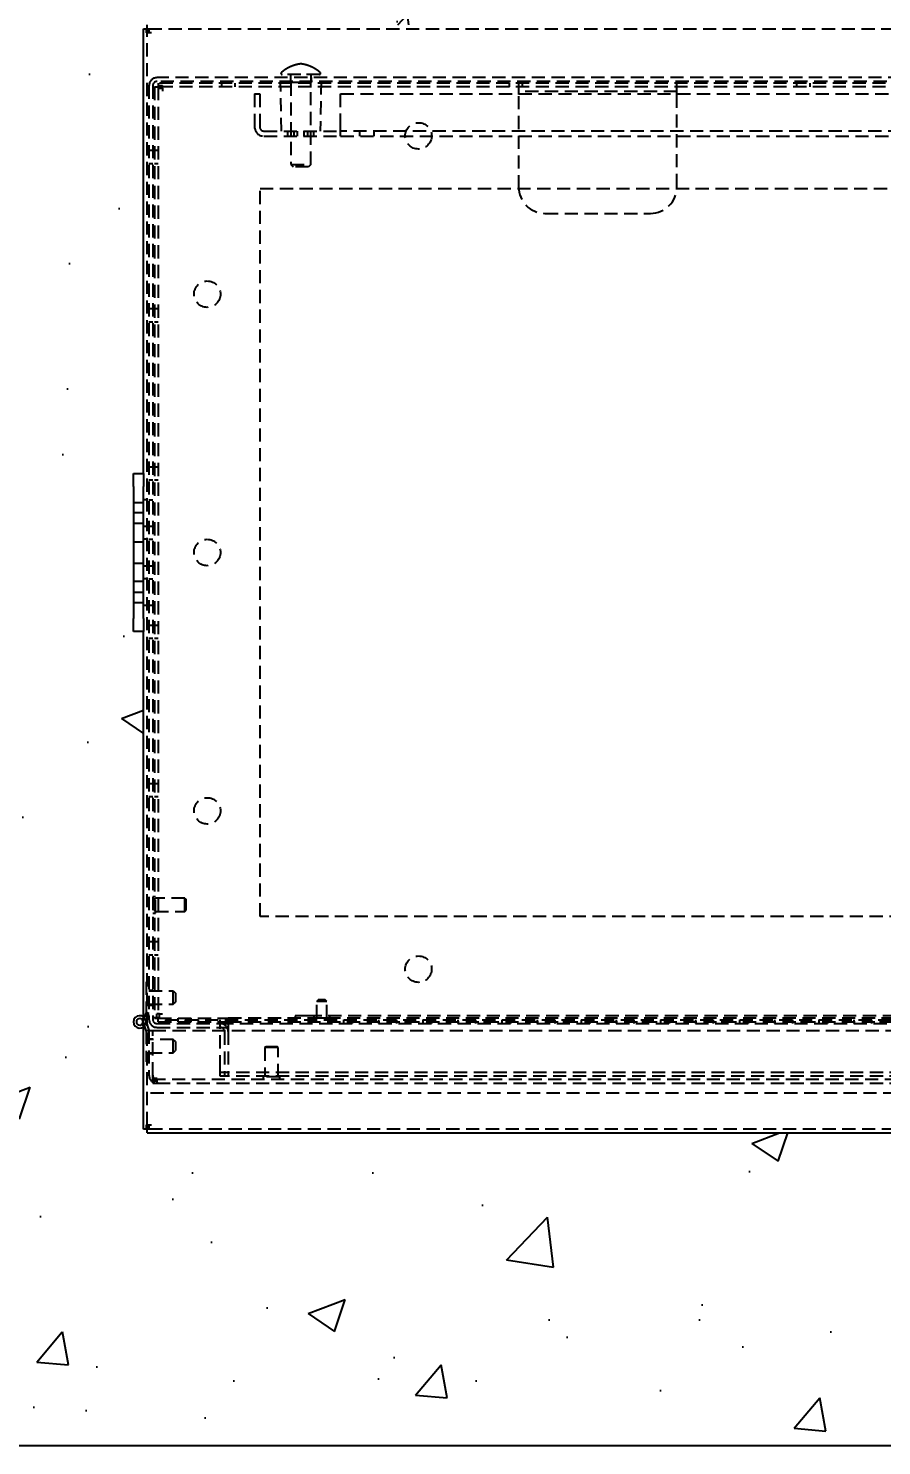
# Model space of a CAD drawing. Header units: feet. Extents: x -208 to 2089, y -974 to 342.
# Drawn here: x 1050.02 to 1066.18, y 208.56 to 235.42 of the extents above; entities that cross this region are included whole.
import ezdxf
from ezdxf import colors
from ezdxf.entities.mleader import LeaderData, LeaderLine
from ezdxf.math import Vec2, Vec3

# ---------------------------------------------------------------- set-up
doc = ezdxf.new("R2010")
doc.units = ezdxf.units.FT
doc.header["$MEASUREMENT"] = 0
doc.linetypes.add('HIDDEN', pattern=[0.375, 0.25, -0.125])
for name, color, linetype in [('CONC-HATCH', 253, 'Continuous'), ('E-DETL', 7, 'Continuous'), ('E-EQPM-ENCL', 8, 'Continuous'), ('G-ANNO-TEXT', 1, 'Continuous')]:
    doc.layers.add(name, color=color, linetype=linetype)
doc.styles.add('NEI-A', font='arial.ttf', dxfattribs={"height": 0.1})

msp = doc.modelspace()

# ---------------------------------------------------------------- linework, layer by layer
at = {"layer": 'E-EQPM-ENCL', "linetype": 'Continuous'}
for p, q in [((1052.19786, 226.98793), (1052.19786, 235.41593)), ((1052.19786, 235.41593), (1052.24615, 235.41593)), ((1052.24614, 235.41593), (1052.24614, 235.33593)), ((1052.24615, 235.41593), (1052.26986, 235.41593)), ((1052.24615, 235.33593), (1052.26986, 235.33593)), ((1052.26986, 235.33593), (1052.26986, 235.48793)), ((1052.34986, 235.33593), (1052.26986, 235.33593)), ((1052.01036, 226.98793), (1052.19786, 226.98793)), ((1052.16629, 216.64042), (1052.19786, 216.67648)), ((1052.19215, 216.5923), (1052.18581, 216.61172)), ((1052.18581, 216.57289), (1052.19786, 216.60977)), ((1052.24614, 214.63993), (1052.24614, 214.55993)), ((1052.26986, 214.63993), (1052.24615, 214.63993)), ((1052.26986, 214.48793), (1052.26986, 214.63993)), ((1052.26986, 214.63993), (1052.34986, 214.63993)), ((1052.24615, 214.55993), (1052.19786, 214.55993)), ((1052.26986, 214.55993), (1052.24615, 214.55993)), ((1052.26986, 214.48793), (1104.33236, 214.48793))]:
    msp.add_line(p, q, dxfattribs=at)
at = {"layer": 'E-EQPM-ENCL', "linetype": 'HIDDEN'}
for p, q in [((1052.26986, 235.41593), (1052.29527, 235.41593)), ((1052.29527, 235.41593), (1104.30695, 235.41593)), ((1052.29527, 235.41593), (1052.29527, 235.33593)), ((1055.17641, 234.54993), (1054.8208, 234.54993)), ((1054.98891, 234.39393), (1054.98891, 234.54993)), ((1055.53201, 234.54993), (1055.17641, 234.54993)), ((1055.36391, 234.54993), (1055.36391, 234.39393)), ((1052.40466, 234.31268), (1052.47666, 234.31268)), ((1077.80141, 234.48793), (1052.45341, 234.48793)), ((1078.64941, 234.41593), (1052.45341, 234.41593)), ((1052.47666, 234.38468), (1052.47666, 234.31268)), ((1104.12616, 234.38468), (1052.47666, 234.38468)), ((1052.47666, 234.3364), (1052.55666, 234.3364)), ((1104.12616, 234.31268), (1052.47666, 234.31268)), ((1052.47666, 234.28727), (1052.55666, 234.28727)), ((1052.55666, 234.31268), (1052.55666, 234.3364)), ((1052.55666, 234.30735), (1052.55666, 234.31268)), ((1052.55666, 234.28727), (1052.55666, 234.30735)), ((1052.55666, 234.28727), (1052.55666, 234.23268)), ((1053.67641, 234.38468), (1053.67641, 234.31268)), ((1053.9264, 234.38468), (1053.9264, 234.31268)), ((1054.80891, 233.47593), (1054.7925, 234.41593)), ((1054.98091, 234.48793), (1054.98091, 234.41593)), ((1055.02891, 234.39393), (1054.98891, 234.39393)), ((1054.98891, 234.39393), (1054.98891, 232.83993)), ((1055.17641, 234.39393), (1055.02891, 234.39393)), ((1055.32391, 234.39393), (1055.17641, 234.39393)), ((1055.36391, 234.39393), (1055.32391, 234.39393)), ((1055.36391, 232.83993), (1055.36391, 234.39393)), ((1055.37191, 234.48793), (1055.37191, 234.41593)), ((1055.56031, 234.41593), (1055.54391, 233.47593)), ((1059.12084, 234.38468), (1059.12084, 234.31268)), ((1059.30141, 234.41593), (1059.30141, 234.13843)), ((1059.37085, 234.38468), (1059.37085, 234.31268)), ((1062.30141, 234.13843), (1062.30141, 234.41593)), ((1064.56529, 234.38468), (1064.56529, 234.31268)), ((1064.81529, 234.38468), (1064.81529, 234.31268)), ((1054.30141, 234.17893), (1054.30141, 233.55593)), ((1054.30141, 234.17893), (1054.39841, 234.17893)), ((1054.39841, 234.17893), (1054.39841, 233.55593)), ((1055.92941, 233.55593), (1055.92941, 234.17893)), ((1055.92941, 234.17893), (1100.67341, 234.17893)), ((1062.30141, 234.22843), (1059.30141, 234.22843)), ((1059.30141, 234.13843), (1059.30141, 232.41593)), ((1062.30141, 232.41593), (1062.30141, 234.13843)), ((1054.47841, 233.47593), (1055.92941, 233.47593)), ((1054.92641, 233.47593), (1054.92641, 233.37893)), ((1055.05141, 233.37893), (1055.05141, 233.47593)), ((1055.11141, 233.37893), (1055.11141, 233.47593)), ((1055.24141, 233.37893), (1055.24141, 233.47593)), ((1055.30141, 233.47593), (1055.30141, 233.37893)), ((1055.42641, 233.37893), (1055.42641, 233.47593)), ((1055.92941, 233.37893), (1055.92941, 233.55593)), ((1100.67341, 233.47593), (1055.92941, 233.47593)), ((1056.28591, 233.47593), (1056.28591, 233.37893)), ((1056.56691, 233.37893), (1056.56691, 233.47593)), ((1054.47841, 233.37893), (1055.92941, 233.37893)), ((1055.92941, 233.37893), (1100.67341, 233.37893)), ((1052.3014, 233.11293), (1052.37341, 233.11293)), ((1052.40466, 233.11293), (1052.47666, 233.11293)), ((1052.3014, 232.86293), (1052.37341, 232.86293)), ((1052.40466, 232.86293), (1052.47666, 232.86293)), ((1054.98891, 232.83993), (1055.36391, 232.83993)), ((1054.98891, 232.83993), (1055.02891, 232.79994)), ((1055.32391, 232.79993), (1055.02891, 232.79993)), ((1055.36391, 232.83993), (1055.32391, 232.79994)), ((1054.40466, 232.38468), (1102.19816, 232.38468)), ((1059.80141, 231.91593), (1061.80141, 231.91593)), ((1052.3014, 230.11293), (1052.37341, 230.11293)), ((1052.40466, 230.11293), (1052.47666, 230.11293)), ((1052.3014, 229.86294), (1052.37341, 229.86294)), ((1052.40466, 229.86294), (1052.47666, 229.86294)), ((1052.3014, 227.11293), (1052.37341, 227.11293)), ((1052.40466, 227.11293), (1052.47666, 227.11293)), ((1052.3014, 226.86294), (1052.37341, 226.86294)), ((1052.40466, 226.86294), (1052.47666, 226.86294)), ((1052.37341, 218.96619), (1052.42341, 218.96619)), ((1052.42341, 218.65368), (1052.42341, 218.96618)), ((1052.97841, 218.93494), (1052.42341, 218.93494)), ((1052.97841, 218.68493), (1052.97841, 218.93494)), ((1052.97841, 218.93494), (1052.9984, 218.91493)), ((1052.42341, 218.68493), (1052.97841, 218.68493)), ((1052.97841, 218.68493), (1052.9984, 218.70494)), ((1052.99841, 218.91493), (1052.99841, 218.70493)), ((1052.37341, 218.65368), (1052.42341, 218.65368)), ((1102.19816, 218.59118), (1054.40466, 218.59118)), ((1052.3014, 218.11294), (1052.37341, 218.11294)), ((1052.3014, 217.86293), (1052.37341, 217.86293)), ((1052.40466, 218.11294), (1052.47666, 218.11294)), ((1052.40466, 217.86293), (1052.47666, 217.86293)), ((1052.24641, 217.3523), (1052.24641, 217.3523)), ((1052.24641, 217.3523), (1052.24641, 216.7583)), ((1052.30141, 217.3523), (1052.24641, 217.3523)), ((1052.3014, 217.1928), (1052.37341, 217.1928)), ((1052.3014, 217.1773), (1052.76141, 217.1773)), ((1052.76141, 216.9273), (1052.76141, 217.1773)), ((1052.76141, 217.1773), (1052.80141, 217.1373)), ((1052.80141, 217.1373), (1052.80141, 217.1373)), ((1052.80141, 217.1373), (1052.80141, 216.9673)), ((1052.3014, 216.9273), (1052.76141, 216.9273)), ((1052.3014, 216.9118), (1052.37341, 216.9118)), ((1052.76141, 216.9273), (1052.80141, 216.9673)), ((1055.47724, 216.97694), (1055.50724, 217.00693)), ((1055.47724, 216.66193), (1055.47724, 216.97694)), ((1055.66723, 216.97694), (1055.47724, 216.97694)), ((1055.63724, 217.00693), (1055.50724, 217.00693)), ((1055.66723, 216.97694), (1055.63724, 217.00693)), ((1055.66723, 216.66193), (1055.66723, 216.97694)), ((1052.16629, 216.64042), (1052.16629, 216.64042)), ((1052.1663, 216.54419), (1052.20253, 216.50279)), ((1052.18581, 216.61172), (1052.18581, 216.61172)), ((1052.24641, 216.4263), (1052.19215, 216.5923)), ((1052.19786, 216.60977), (1052.24641, 216.7583)), ((1052.19786, 216.67648), (1052.20253, 216.68181)), ((1052.23809, 216.5558), (1052.30141, 216.74954)), ((1052.23809, 216.6288), (1052.30141, 216.43506)), ((1052.24641, 216.76752), (1052.24641, 216.76752)), ((1052.30141, 216.74954), (1052.24641, 216.76752)), ((1052.24641, 216.7583), (1052.24641, 216.7583)), ((1052.30141, 216.74954), (1052.30141, 216.74954)), ((1052.40466, 216.66318), (1052.47666, 216.66318)), ((1052.47666, 216.74318), (1052.45294, 216.74318)), ((1052.45294, 216.66318), (1052.45294, 216.74318)), ((1052.45341, 216.55993), (1053.64941, 216.55993)), ((1052.48199, 216.74318), (1052.47666, 216.74318)), ((1052.47666, 216.59118), (1052.47666, 216.66318)), ((1052.47666, 216.66318), (1053.80141, 216.66318)), ((1052.47666, 216.59118), (1053.80141, 216.59118)), ((1052.50207, 216.74318), (1052.48199, 216.74318)), ((1052.50207, 216.74318), (1052.55666, 216.74318)), ((1052.50207, 216.66318), (1052.50207, 216.74318)), ((1052.61391, 216.63193), (1103.98891, 216.63193)), ((1052.61391, 216.63193), (1052.61391, 216.55993)), ((1052.85166, 216.59118), (1052.85166, 216.66318)), ((1052.98891, 216.63193), (1052.98891, 216.55993)), ((1053.10165, 216.59118), (1053.10165, 216.66318)), ((1053.23891, 216.55993), (1053.23891, 216.63193)), ((1053.64941, 216.55993), (1053.64941, 216.63193)), ((1053.64941, 216.55993), (1102.95341, 216.55993)), ((1053.64941, 216.48793), (1053.64941, 216.55993)), ((1053.80141, 216.66318), (1053.80141, 216.59118)), ((1102.80173, 216.66318), (1053.80141, 216.66318)), ((1053.80142, 216.59118), (1053.80141, 216.59118)), ((1053.80142, 216.59118), (1053.80141, 216.51118)), ((1053.80142, 216.59118), (1102.80172, 216.59118)), ((1055.32224, 216.70393), (1055.07224, 216.70393)), ((1055.07224, 216.70393), (1055.07224, 216.63193)), ((1077.32224, 216.70393), (1055.32224, 216.70393)), ((1055.42223, 216.70394), (1055.42223, 216.63193)), ((1055.69724, 216.66193), (1055.44724, 216.66193)), ((1055.44724, 216.63193), (1055.44724, 216.66193)), ((1055.69724, 216.63193), (1055.69724, 216.66193)), ((1055.72224, 216.70394), (1055.72224, 216.63193)), ((1055.99324, 216.55993), (1055.99324, 216.63193)), ((1056.15124, 216.63193), (1056.15124, 216.55993)), ((1056.49324, 216.55993), (1056.49324, 216.63193)), ((1056.65124, 216.63193), (1056.65124, 216.55993)), ((1056.99324, 216.55993), (1056.99324, 216.63193)), ((1057.15124, 216.63193), (1057.15124, 216.55993)), ((1057.49324, 216.55993), (1057.49324, 216.63193)), ((1057.65124, 216.63193), (1057.65124, 216.55993)), ((1057.99324, 216.55993), (1057.99324, 216.63193)), ((1058.15124, 216.63193), (1058.15124, 216.55993)), ((1058.49324, 216.55993), (1058.49324, 216.63193)), ((1058.65124, 216.63193), (1058.65124, 216.55993)), ((1058.99324, 216.55993), (1058.99324, 216.63193)), ((1059.15124, 216.63193), (1059.15124, 216.55993)), ((1059.49324, 216.55993), (1059.49324, 216.63193)), ((1059.65124, 216.63193), (1059.65124, 216.55993)), ((1059.99324, 216.55993), (1059.99324, 216.63193)), ((1060.15124, 216.63193), (1060.15124, 216.55993)), ((1060.49324, 216.55993), (1060.49324, 216.63193)), ((1060.65124, 216.63193), (1060.65124, 216.55993)), ((1060.99324, 216.55993), (1060.99324, 216.63193)), ((1061.15124, 216.63193), (1061.15124, 216.55993)), ((1061.49324, 216.55993), (1061.49324, 216.63193)), ((1061.65124, 216.63193), (1061.65124, 216.55993)), ((1061.99324, 216.55993), (1061.99324, 216.63193)), ((1062.15124, 216.63193), (1062.15124, 216.55993)), ((1062.49324, 216.55993), (1062.49324, 216.63193)), ((1062.65124, 216.63193), (1062.65124, 216.55993)), ((1062.99324, 216.55993), (1062.99324, 216.63193)), ((1063.15124, 216.63193), (1063.15124, 216.55993)), ((1063.49324, 216.55993), (1063.49324, 216.63193)), ((1063.65124, 216.63193), (1063.65124, 216.55993)), ((1063.99324, 216.55993), (1063.99324, 216.63193)), ((1064.15124, 216.63193), (1064.15124, 216.55993)), ((1064.49324, 216.55993), (1064.49324, 216.63193)), ((1064.65124, 216.63193), (1064.65124, 216.55993)), ((1064.99324, 216.55993), (1064.99324, 216.63193)), ((1065.15124, 216.63193), (1065.15124, 216.55993)), ((1065.49324, 216.55993), (1065.49324, 216.63193)), ((1065.65124, 216.63193), (1065.65124, 216.55993)), ((1065.99324, 216.55993), (1065.99324, 216.63193)), ((1066.15124, 216.63193), (1066.15124, 216.55993)), ((1052.30141, 216.43506), (1052.24641, 216.41709)), ((1052.24641, 216.41709), (1052.24641, 216.4263)), ((1052.24641, 216.4263), (1052.24641, 216.4263)), ((1052.24641, 216.41709), (1052.24642, 215.8323)), ((1052.30141, 216.42731), (1052.30141, 216.43506)), ((1052.30141, 216.43506), (1052.30141, 216.43506)), ((1052.30141, 216.43506), (1052.30141, 216.43506)), ((1052.30141, 216.42731), (1052.30142, 215.57931)), ((1052.30141, 216.42731), (1052.37341, 216.42731)), ((1052.30142, 216.2728), (1052.37341, 216.2728)), ((1052.76141, 216.25732), (1052.30142, 216.2573)), ((1052.37341, 216.42731), (1078.48891, 216.42776)), ((1052.37342, 215.57931), (1052.37341, 216.42731)), ((1052.45341, 216.48793), (1053.64941, 216.48793)), ((1052.76142, 216.00731), (1052.76141, 216.25732)), ((1052.80141, 216.21732), (1052.76141, 216.25732)), ((1053.64941, 216.47993), (1053.64941, 216.48793)), ((1053.64941, 216.48793), (1053.77865, 216.48793)), ((1053.64941, 215.71193), (1053.64941, 216.47993)), ((1053.72941, 216.40793), (1053.72941, 215.55993)), ((1053.77865, 216.48793), (1053.80141, 216.48793)), ((1053.80142, 216.51118), (1053.80141, 216.40793)), ((1053.80141, 216.51118), (1053.80141, 216.51118)), ((1053.80141, 216.40793), (1053.80141, 215.55993)), ((1052.30142, 216.00731), (1052.76142, 216.00731)), ((1052.30142, 215.99181), (1052.37342, 215.99181)), ((1052.76142, 216.00731), (1052.80142, 216.04731)), ((1052.80141, 216.21731), (1052.80141, 216.04731)), ((1052.80141, 216.21731), (1052.80141, 216.21731)), ((1054.49842, 216.10434), (1054.51841, 216.12435)), ((1054.74842, 216.10435), (1054.49842, 216.10434)), ((1054.49842, 216.10434), (1054.49842, 215.54934)), ((1054.51841, 216.12434), (1054.72841, 216.12435)), ((1054.74842, 216.10435), (1054.72841, 216.12435)), ((1054.74843, 215.54935), (1054.74842, 216.10435)), ((1052.24642, 215.8323), (1052.30142, 215.83231)), ((1052.30142, 215.83231), (1052.30142, 215.83231)), ((1053.64941, 215.63193), (1053.64941, 215.71193)), ((1052.34971, 215.46819), (1052.37342, 215.4936)), ((1052.37343, 215.46819), (1052.37342, 215.57931)), ((1052.45343, 215.52082), (1052.37342, 215.52082)), ((1052.37342, 215.4936), (1052.37876, 215.49931)), ((1052.37342, 215.49931), (1052.37876, 215.49931)), ((1052.45343, 215.46819), (1052.37342, 215.46819)), ((1052.37343, 215.46819), (1052.37343, 215.45006)), ((1052.37343, 215.45006), (1052.37343, 215.42731)), ((1052.37876, 215.49931), (1052.39884, 215.52082)), ((1052.37876, 215.49931), (1052.45343, 215.49931)), ((1052.45342, 215.49931), (1052.45342, 215.52082)), ((1078.48892, 215.49976), (1052.45342, 215.49931)), ((1052.45342, 215.49931), (1052.45342, 215.4936)), ((1052.45343, 215.46819), (1052.45342, 215.4936)), ((1052.45343, 215.45006), (1052.45343, 215.46819)), ((1052.45343, 215.45006), (1052.45343, 215.42731)), ((1102.95341, 215.63193), (1053.64941, 215.63193)), ((1053.64941, 215.55993), (1053.64941, 215.63193)), ((1102.95341, 215.55993), (1053.64941, 215.55993)), ((1053.80141, 215.55993), (1053.80141, 215.55993)), ((1054.77967, 215.54935), (1054.46717, 215.54934)), ((1054.46717, 215.49934), (1054.46717, 215.54934)), ((1054.77968, 215.49935), (1054.77968, 215.54935)), ((1104.33236, 215.23793), (1052.26986, 215.23793)), ((1052.37342, 215.42731), (1052.45343, 215.42731)), ((1052.45343, 215.42731), (1078.48893, 215.42776)), ((1052.29527, 214.63993), (1052.29527, 214.55993)), ((1052.29527, 214.55993), (1052.26986, 214.55993)), ((1104.30695, 214.55993), (1052.29527, 214.55993))]:
    msp.add_line(p, q, dxfattribs=at)
for points in [[(1054.80773, 234.58507), (1054.80726, 234.58465, 0.00866486), (1054.80679, 234.58421, 0.00809146), (1054.80633, 234.58374, 0.00797082), (1054.80587, 234.58325, 0.00837804), (1054.80543, 234.58272, 0.00857494), (1054.80499, 234.58218, 0.00873906), (1054.80456, 234.58161, 0.00885711), (1054.80414, 234.58101, 0.00908127), (1054.80374, 234.58038, 0.00921727), (1054.80336, 234.57973, 0.00942314), (1054.803, 234.57905, 0.00955117), (1054.80265, 234.57835, 0.00975493), (1054.80233, 234.57762, 0.00987924), (1054.80204, 234.57687, 0.01007325), (1054.80177, 234.57609, 0.01019047), (1054.80153, 234.57529, 0.0103727), (1054.80132, 234.57447, 0.01048121), (1054.80114, 234.57364, 0.01064806), (1054.801, 234.57278, 0.01074577), (1054.8009, 234.57192, 0.01089401), (1054.80083, 234.57103, 0.01097899), (1054.8008, 234.57014, 0.01110541), (1054.80081, 234.56924, 0.01117586), (1054.80086, 234.56834, 0.01127754), (1054.80095, 234.56743, 0.0113319), (1054.80109, 234.56653, 0.01140649), (1054.80127, 234.56562, 0.01144338), (1054.80149, 234.56473, 0.0114886), (1054.80175, 234.56384, 0.01150761), (1054.80205, 234.56296, 0.01152401), (1054.80239, 234.5621, 0.01152554), (1054.80278, 234.56126, 0.01151257), (1054.8032, 234.56044, 0.01149489), (1054.80365, 234.55964, 0.01144904), (1054.80414, 234.55886, 0.01141206), (1054.80466, 234.55811, 0.01133782), (1054.80522, 234.55739, 0.01128348), (1054.80579, 234.55671, 0.01118146), (1054.8064, 234.55605, 0.01111126), (1054.80703, 234.55543, 0.01098564), (1054.80767, 234.55484, 0.01089925), (1054.80834, 234.55429, 0.01074746), (1054.80902, 234.55377, 0.01065406), (1054.80971, 234.55329, 0.01049876), (1054.81042, 234.55284, 0.01037358), (1054.81113, 234.55243, 0.01014951), (1054.81184, 234.55205, 0.01008986), (1054.81256, 234.55171, 0.01003699), (1054.81328, 234.5514, 0.00971209), (1054.814, 234.55113, 0.00903951), (1054.81471, 234.55088, 0.00958837), (1054.81543, 234.55067, 0.01081701), (1054.81615, 234.55049, 0.00855243), (1054.81683, 234.55033, 0.00386515), (1054.81744, 234.55021, 0.01091831), (1054.8182, 234.55011, 0.01803014), (1054.81933, 234.55002, 0.00932552), (1054.8208, 234.54994, 0.00522197)], [(1055.1764, 234.74993), (1055.16311, 234.74807, 0.00479568), (1055.14982, 234.74595, 0.00475702), (1055.13654, 234.74357, 0.00474537), (1055.12327, 234.74093, 0.00477712), (1055.11002, 234.73803, 0.00479283), (1055.0968, 234.73487, 0.00480191), (1055.08362, 234.73144, 0.00480821), (1055.07048, 234.72776, 0.00482077), (1055.0574, 234.72381, 0.00482828), (1055.04437, 234.7196, 0.00483792), (1055.03142, 234.71513, 0.00484224), (1055.01854, 234.71042, 0.00484704), (1055.00574, 234.70544, 0.00485439), (1054.99303, 234.70021, 0.00486764), (1054.98042, 234.69473, 0.00485846), (1054.96792, 234.689, 0.00483228), (1054.95553, 234.68303, 0.00487401), (1054.94326, 234.67682, 0.00497046), (1054.93109, 234.67035, 0.00483278), (1054.9191, 234.66369, 0.00451858), (1054.90732, 234.65685, 0.00497257), (1054.89551, 234.64964, 0.0059036), (1054.88361, 234.64201, 0.00450277), (1054.87253, 234.63472, 0.0016006), (1054.86258, 234.62801, 0.00629449), (1054.85021, 234.61895, 0.01080213), (1054.83168, 234.60443, 0.0053123), (1054.80773, 234.58507, 0.00282632)], [(1055.54508, 234.58507), (1055.53474, 234.59382, 0.00484197), (1055.52422, 234.60239, 0.00481342), (1055.5135, 234.61076, 0.00480314), (1055.5026, 234.61895, 0.00482654), (1055.49153, 234.62693, 0.00483775), (1055.48028, 234.63472, 0.00484282), (1055.46887, 234.64228, 0.00484593), (1055.4573, 234.64964, 0.00485326), (1055.44558, 234.65678, 0.00485715), (1055.43371, 234.66369, 0.00486173), (1055.4217, 234.67037, 0.00486247), (1055.40956, 234.67682, 0.00486212), (1055.39728, 234.68303, 0.00486576), (1055.38489, 234.689, 0.00487367), (1055.37239, 234.69473, 0.00486099), (1055.35978, 234.70021, 0.00483001), (1055.34708, 234.70544, 0.00486746), (1055.33427, 234.71042, 0.0049573), (1055.32137, 234.71514, 0.00481798), (1055.30844, 234.7196, 0.00450306), (1055.29552, 234.72379, 0.00494688), (1055.28233, 234.72776, 0.00585986), (1055.26877, 234.7315, 0.00447496), (1055.25601, 234.73487, 0.00160824), (1055.24444, 234.73778, 0.00623219), (1055.22954, 234.74093, 0.01067683), (1055.20654, 234.74503, 0.00525906), (1055.1764, 234.74993, 0.00280317)], [(1055.53202, 234.54994), (1055.53265, 234.54995, 0.0086678), (1055.53329, 234.54998, 0.00809438), (1055.53395, 234.55003, 0.00797386), (1055.53462, 234.55011, 0.00838139), (1055.5353, 234.55021, 0.00857852), (1055.53599, 234.55033, 0.00874285), (1055.53668, 234.55049, 0.00886108), (1055.53739, 234.55067, 0.00908544), (1055.5381, 234.55088, 0.0092216), (1055.53882, 234.55113, 0.00942764), (1055.53953, 234.5514, 0.00955578), (1055.54025, 234.55171, 0.00975965), (1055.54097, 234.55205, 0.00988402), (1055.54169, 234.55243, 0.01007808), (1055.5424, 234.55284, 0.01019528), (1055.5431, 234.55329, 0.01037749), (1055.54379, 234.55377, 0.0104859), (1055.54447, 234.55429, 0.01065265), (1055.54514, 234.55484, 0.01075017), (1055.54579, 234.55543, 0.01089821), (1055.54641, 234.55605, 0.01098292), (1055.54702, 234.55671, 0.01110904), (1055.5476, 234.55739, 0.01117915), (1055.54815, 234.55811, 0.01128051), (1055.54867, 234.55886, 0.01133439), (1055.54916, 234.55964, 0.01140838), (1055.54962, 234.56044, 0.01144499), (1055.55004, 234.56126, 0.01149037), (1055.55042, 234.5621, 0.01150802), (1055.55076, 234.56296, 0.01152152), (1055.55106, 234.56384, 0.01151985), (1055.55132, 234.56473, 0.0115026), (1055.55154, 234.56562, 0.01148325), (1055.55172, 234.56653, 0.01143817), (1055.55186, 234.56743, 0.01140139), (1055.55195, 234.56834, 0.0113269), (1055.552, 234.56924, 0.01127255), (1055.55201, 234.57014, 0.0111708), (1055.55198, 234.57103, 0.01110089), (1055.55192, 234.57192, 0.01097563), (1055.55181, 234.57278, 0.01088966), (1055.55167, 234.57364, 0.01073841), (1055.55149, 234.57447, 0.01064556), (1055.55128, 234.57529, 0.01049089), (1055.55104, 234.57609, 0.01036637), (1055.55078, 234.57687, 0.01014302), (1055.55048, 234.57762, 0.01008403), (1055.55016, 234.57835, 0.01003182), (1055.54982, 234.57905, 0.00970775), (1055.54945, 234.57973, 0.00903606), (1055.54907, 234.58038, 0.00958535), (1055.54867, 234.58101, 0.01081441), (1055.54824, 234.58162, 0.00855105), (1055.54783, 234.58218, 0.00386471), (1055.54745, 234.58267, 0.01091753), (1055.54694, 234.58325, 0.01803103), (1055.54614, 234.58406, 0.009327), (1055.54508, 234.58507, 0.00522307)]]:
    msp.add_lwpolyline(points, format="xyb", dxfattribs=at)
for centre in [(1057.40466, 233.38468), (1053.40466, 230.38468), (1057.40466, 217.59118)]:
    msp.add_circle(centre, 0.25, dxfattribs=at)
for centre, radius, start, end in [((1052.45341, 234.33593), 0.152, 90, 180), ((1052.45341, 234.33593), 0.08, 90, 180), ((1054.47841, 233.55593), 0.177, 180, 270), ((1054.47841, 233.55593), 0.08, 180, 270), ((1059.80141, 232.41593), 0.5, 180, 270), ((1061.80141, 232.41593), 0.5, 270, 0), ((1052.12641, 216.5923), 0.1175, 49.621379, 52.111415), ((1052.12641, 216.5923), 0.1175, 308.002, 341.90303), ((1052.12641, 216.5923), 0.1175, 18.09792, 49.621378), ((1052.45341, 216.63993), 0.152, 180, 270), ((1052.45341, 216.63993), 0.08, 180, 270), ((1053.64941, 216.40793), 0.152, 0, 90), ((1053.64941, 216.40793), 0.08, 0, 90), ((1052.45342, 215.57931), 0.152, 180.001, 270.001), ((1052.45342, 215.57931), 0.08, 180.001, 270.001)]:
    msp.add_arc(centre, radius, start, end, dxfattribs=at)
at = {"layer": 'E-EQPM-ENCL', "linetype": 'Continuous'}
for radius, start, end in [(0.1175, 52.111415, 308.002), (0.0625, 50.340144, 341.90303), (0.0625, 18.09792, 50.340143)]:
    msp.add_arc((1052.12641, 216.5923), radius, start, end, dxfattribs=at)

# ---------------------------------------------------------------- leaders
at = {"layer": 'G-ANNO-TEXT'}
ml = msp.add_multileader_mtext('Standard', dxfattribs=at)
ml.set_content('FIBER OPTIC CABLES', color=256, style='NEI-A')
ml.set_leader_properties()
ml.build(insert=Vec2(0, 0))
ml.multileader.update_dxf_attribs({"dogleg_length": 0.0625, "arrow_head_size": 1.25, "scale": 10})
ctx = ml.context
ctx.base_point, ctx.scale, ctx.char_height, ctx.arrow_head_size, ctx.landing_gap_size, ctx.plane_origin = Vec3(1070.43425, 221.64823), 10, 1, 1.25, 0.625, Vec3(1055.46494, 206.20723)
ctx.text_align_type = 1
notes = []
notes.append((ctx, [(1, (1, 1, 0), (1069.80925, 221.64823), (1, 0), 0.625, [(3, [(1087.71804, 226.64255), (1088.57507, 225.27674)], 0, []), (1, [(1068.43689, 226.40519), (1067.39602, 225.13423)], 0, [])])]))
ctx.mtext.insert, ctx.mtext.width, ctx.mtext.alignment, ctx.mtext.flow_direction = Vec3(1078.30141, 222.15676), 23.89675, 2, 5
ctx.mtext.has_bg_fill, ctx.mtext.bg_color, ctx.mtext.bg_scale_factor, ctx.mtext.bg_transparency, ctx.mtext.use_window_bg_color = 1, -1073741824, 1.5, 0, 1
for ctx, leaders in notes:
    for number, flags, end, landing, length, lines in leaders:
        leader = LeaderData()
        leader.index, (leader.has_last_leader_line, leader.has_dogleg_vector, leader.attachment_direction) = number, flags
        leader.last_leader_point, leader.dogleg_vector, leader.dogleg_length = Vec3(end), Vec3(landing), length
        for number, points, colour, breaks in lines:
            line = LeaderLine()
            line.index, line.vertices, line.color, line.breaks = number, Vec3.list(points), colors.encode_raw_color(colour), breaks
            leader.lines.append(line)
        ctx.leaders.append(leader)

# ---------------------------------------------------------------- next in the draw order: hatches: boundary and pattern name
at = {"layer": 'CONC-HATCH'}
h = msp.add_hatch(dxfattribs=at)
h.set_pattern_fill('AR-CONC', color=256)
h.set_pattern_definition([(50, (1053.63, 76.627), (7.1726, -0.62752), [0.75, -8.25]), (355, (1053.63, 76.627), (-1.3875, 7.52192), [0.6, -6.6]), (100.4514, (1054.228, 76.5745), (5.7851, 6.8944), [0.6374, -7.01142]), (46.184, (1053.63, 78.627), (10.6724, -1.6552), [1.125, -12.375]), (96.6356, (1054.52, 78.489), (9.3466, 9.7412), [0.9561, -10.51714]), (351.184, (1053.63, 78.627), (9.3466, 9.7412), [0.9, -9.9]), (21, (1054.63, 78.127), (5.96907, -4.02619), [0.75, -8.25]), (326, (1054.63, 78.127), (2.43315, 7.2515), [0.6, -6.6]), (71.4514, (1055.1276, 77.791), (8.40222, 3.2253), [0.6374, -7.01142]), (37.5, (1053.6301, 76.6268), (0.1216, 3.32894), [0, -6.52, 0, -6.7, 0, -6.625]), (7.5, (1053.63, 76.627), (2.630695, 3.94412), [0, -3.82, 0, -6.37, 0, -2.525]), (327.5, (1051.4, 76.6268), (5.338224, -0.22555), [0, -2.5, 0, -7.8, 0, -10.35]), (317.5, (1050.4, 76.627), (5.83186, 1.00105), [0, -3.25, 0, -5.18, 0, -7.35])])
h.paths.add_polyline_path([(1110.30141, 241.41593), (1091.24978, 241.41593), (1091.24978, 235.48793), (1104.33236, 235.48793), (1104.33236, 235.41593), (1104.35607, 235.41593), (1104.40436, 235.41593), (1104.40436, 226.98793), (1104.59186, 226.98793), (1104.59186, 226.73793), (1104.59186, 224.23793), (1104.59186, 223.98793), (1104.40436, 223.98793), (1104.40436, 216.68512, -2.04207298), (1104.40436, 216.49948), (1104.40436, 214.55993), (1104.33236, 214.48793), (1091.24978, 214.48793), (1091.24978, 208.55993), (1110.30141, 208.55993)])
h.paths.add_polyline_path([(1104.417, 216.61172, 0.30781747), (1104.43652, 216.54419, 3.24867847)], flags=17)
h.paths.add_polyline_path([(1089.24978, 241.41593), (1067.35303, 241.41593), (1067.35303, 235.48793), (1089.24978, 235.48793)])
h.paths.add_polyline_path([(1065.35303, 241.41593), (1046.30141, 241.41593), (1046.30141, 208.55993), (1065.35303, 208.55993), (1065.35303, 214.48793), (1052.26986, 214.48793), (1052.26986, 214.55993), (1052.24615, 214.55993), (1052.19786, 214.55993), (1052.19786, 216.49903, -2.02573247), (1052.19786, 216.68558), (1052.19786, 223.98793), (1052.01036, 223.98793), (1052.01036, 224.23793), (1052.01036, 226.73793), (1052.01036, 226.98793), (1052.19786, 226.98793), (1052.19786, 235.41593), (1052.26986, 235.48793), (1065.35303, 235.48793)])
h.paths.add_polyline_path([(1052.18581, 216.57289, 0.30781744), (1052.1663, 216.64042, 3.24867882)], flags=17)
h.paths.add_polyline_path([(1089.24978, 214.48793), (1081.70137, 214.48793), (1081.70137, 214.36645, -0.20151379), (1081.55136, 214.00938), (1081.55135, 213.50745), (1080.55135, 213.50747), (1080.55136, 214.0094, -0.20151172), (1080.40137, 214.36647), (1080.40137, 214.48793), (1067.35303, 214.48793), (1067.35303, 208.55993), (1089.24978, 208.55993)])

# ---------------------------------------------------------------- next in the draw order: linework, layer by layer
at = {"layer": 'E-DETL'}
msp.add_lwpolyline([(1046.30141, 208.55993), (1110.30141, 208.55993), (1110.30141, 241.41593), (1046.30141, 241.41593)], close=True, dxfattribs=at)
at = {"layer": 'E-EQPM-ENCL', "linetype": 'HIDDEN'}
for p, q in [((1052.26986, 214.63993), (1052.26986, 235.33593)), ((1052.30141, 234.33593), (1052.30141, 216.63993)), ((1052.37341, 234.33593), (1052.37341, 216.63993)), ((1052.40466, 234.31268), (1052.40466, 216.66318)), ((1052.47666, 234.31268), (1052.47666, 216.66318)), ((1054.40466, 218.59118), (1054.40466, 232.38468)), ((1052.26986, 226.48794), (1052.19786, 226.48794)), ((1052.3014, 226.48794), (1052.37341, 226.48794)), ((1052.19786, 226.23793), (1052.01035, 226.23793)), ((1052.01036, 226.43693), (1052.19786, 226.43693)), ((1052.19786, 226.03893), (1052.01036, 226.03893)), ((1052.19786, 225.98794), (1052.26986, 225.98794)), ((1052.3014, 225.98794), (1052.37341, 225.98794)), ((1052.19786, 225.68693), (1052.01036, 225.68693)), ((1052.26986, 225.73793), (1052.19786, 225.73793)), ((1052.3014, 225.73793), (1052.37341, 225.73793)), ((1052.01036, 225.28893), (1052.19786, 225.28893)), ((1052.19786, 225.23794), (1052.26986, 225.23794)), ((1052.3014, 225.23794), (1052.37341, 225.23794)), ((1052.19786, 224.93693), (1052.01036, 224.93693)), ((1052.26986, 224.98793), (1052.19786, 224.98793)), ((1052.3014, 224.98793), (1052.37341, 224.98793)), ((1052.01035, 224.73794), (1052.19786, 224.73794)), ((1052.01036, 224.53893), (1052.19786, 224.53893)), ((1052.19786, 224.48793), (1052.26986, 224.48793)), ((1052.3014, 224.48793), (1052.37341, 224.48793)), ((1052.3014, 224.11293), (1052.37341, 224.11293)), ((1052.40466, 224.11293), (1052.47666, 224.11293)), ((1052.3014, 223.86294), (1052.37341, 223.86294)), ((1052.40466, 223.86294), (1052.47666, 223.86294)), ((1052.3014, 221.11293), (1052.37341, 221.11293)), ((1052.40466, 221.11293), (1052.47666, 221.11293)), ((1052.3014, 220.86293), (1052.37341, 220.86293)), ((1052.40466, 220.86293), (1052.47666, 220.86293))]:
    msp.add_line(p, q, dxfattribs=at)
at = {"layer": 'E-EQPM-ENCL', "linetype": 'Continuous'}
for p, q in [((1052.01036, 226.73793), (1052.01036, 226.98793)), ((1052.01036, 226.73793), (1052.01036, 224.23793)), ((1052.19786, 226.98793), (1052.19786, 226.73793)), ((1052.19786, 224.23793), (1052.19786, 226.73793)), ((1052.01036, 223.98793), (1052.01036, 224.23793)), ((1052.19786, 224.23793), (1052.19786, 223.98793)), ((1052.19786, 223.98793), (1052.01036, 223.98793)), ((1052.19786, 214.55993), (1052.19786, 223.98793))]:
    msp.add_line(p, q, dxfattribs=at)
at = {"layer": 'E-EQPM-ENCL', "linetype": 'HIDDEN'}
for centre in [(1053.40466, 225.48793), (1053.40466, 220.59118)]:
    msp.add_circle(centre, 0.25, dxfattribs=at)

# ---------------------------------------------------------------- next in the draw order: leaders
at = {"layer": 'G-ANNO-TEXT'}
ml = msp.add_multileader_mtext('Standard', dxfattribs=at)
ml.set_content('TRAFFIC RATED (TIER 15 OR 22, AS REQUIRED) UNDERGROUND ENCLOSURE. MINIMUM DIMENSIONS (WIDTHXLENGTHXDEPTH) 30" X 48" X 36"', color=256, style='NEI-A')
ml.set_leader_properties()
ml.build(insert=Vec2(0, 0))
ml.multileader.update_dxf_attribs({"dogleg_length": 0.0625, "arrow_head_size": 2.5, "scale": 20})
ctx = ml.context
ctx.base_point, ctx.scale, ctx.char_height, ctx.arrow_head_size, ctx.landing_gap_size, ctx.plane_origin = Vec3(822.03917, 239.78075), 20, 2, 2.5, 1.25, Vec3(854.3332, 229.89488)
notes = []
notes.append((ctx, [(0, (1, 1, 0), (820.78917, 239.78075), (1, 0), 1.25, [(0, [(804.7017, 215.67996)], 0, [])])]))
ctx.mtext.insert, ctx.mtext.width, ctx.mtext.flow_direction = Vec3(823.28917, 240.79848), 53.0860496, 5
for ctx, leaders in notes:
    for number, flags, end, landing, length, lines in leaders:
        leader = LeaderData()
        leader.index, (leader.has_last_leader_line, leader.has_dogleg_vector, leader.attachment_direction) = number, flags
        leader.last_leader_point, leader.dogleg_vector, leader.dogleg_length = Vec3(end), Vec3(landing), length
        for number, points, colour, breaks in lines:
            line = LeaderLine()
            line.index, line.vertices, line.color, line.breaks = number, Vec3.list(points), colors.encode_raw_color(colour), breaks
            leader.lines.append(line)
        ctx.leaders.append(leader)

doc.saveas('drawing.dxf')
